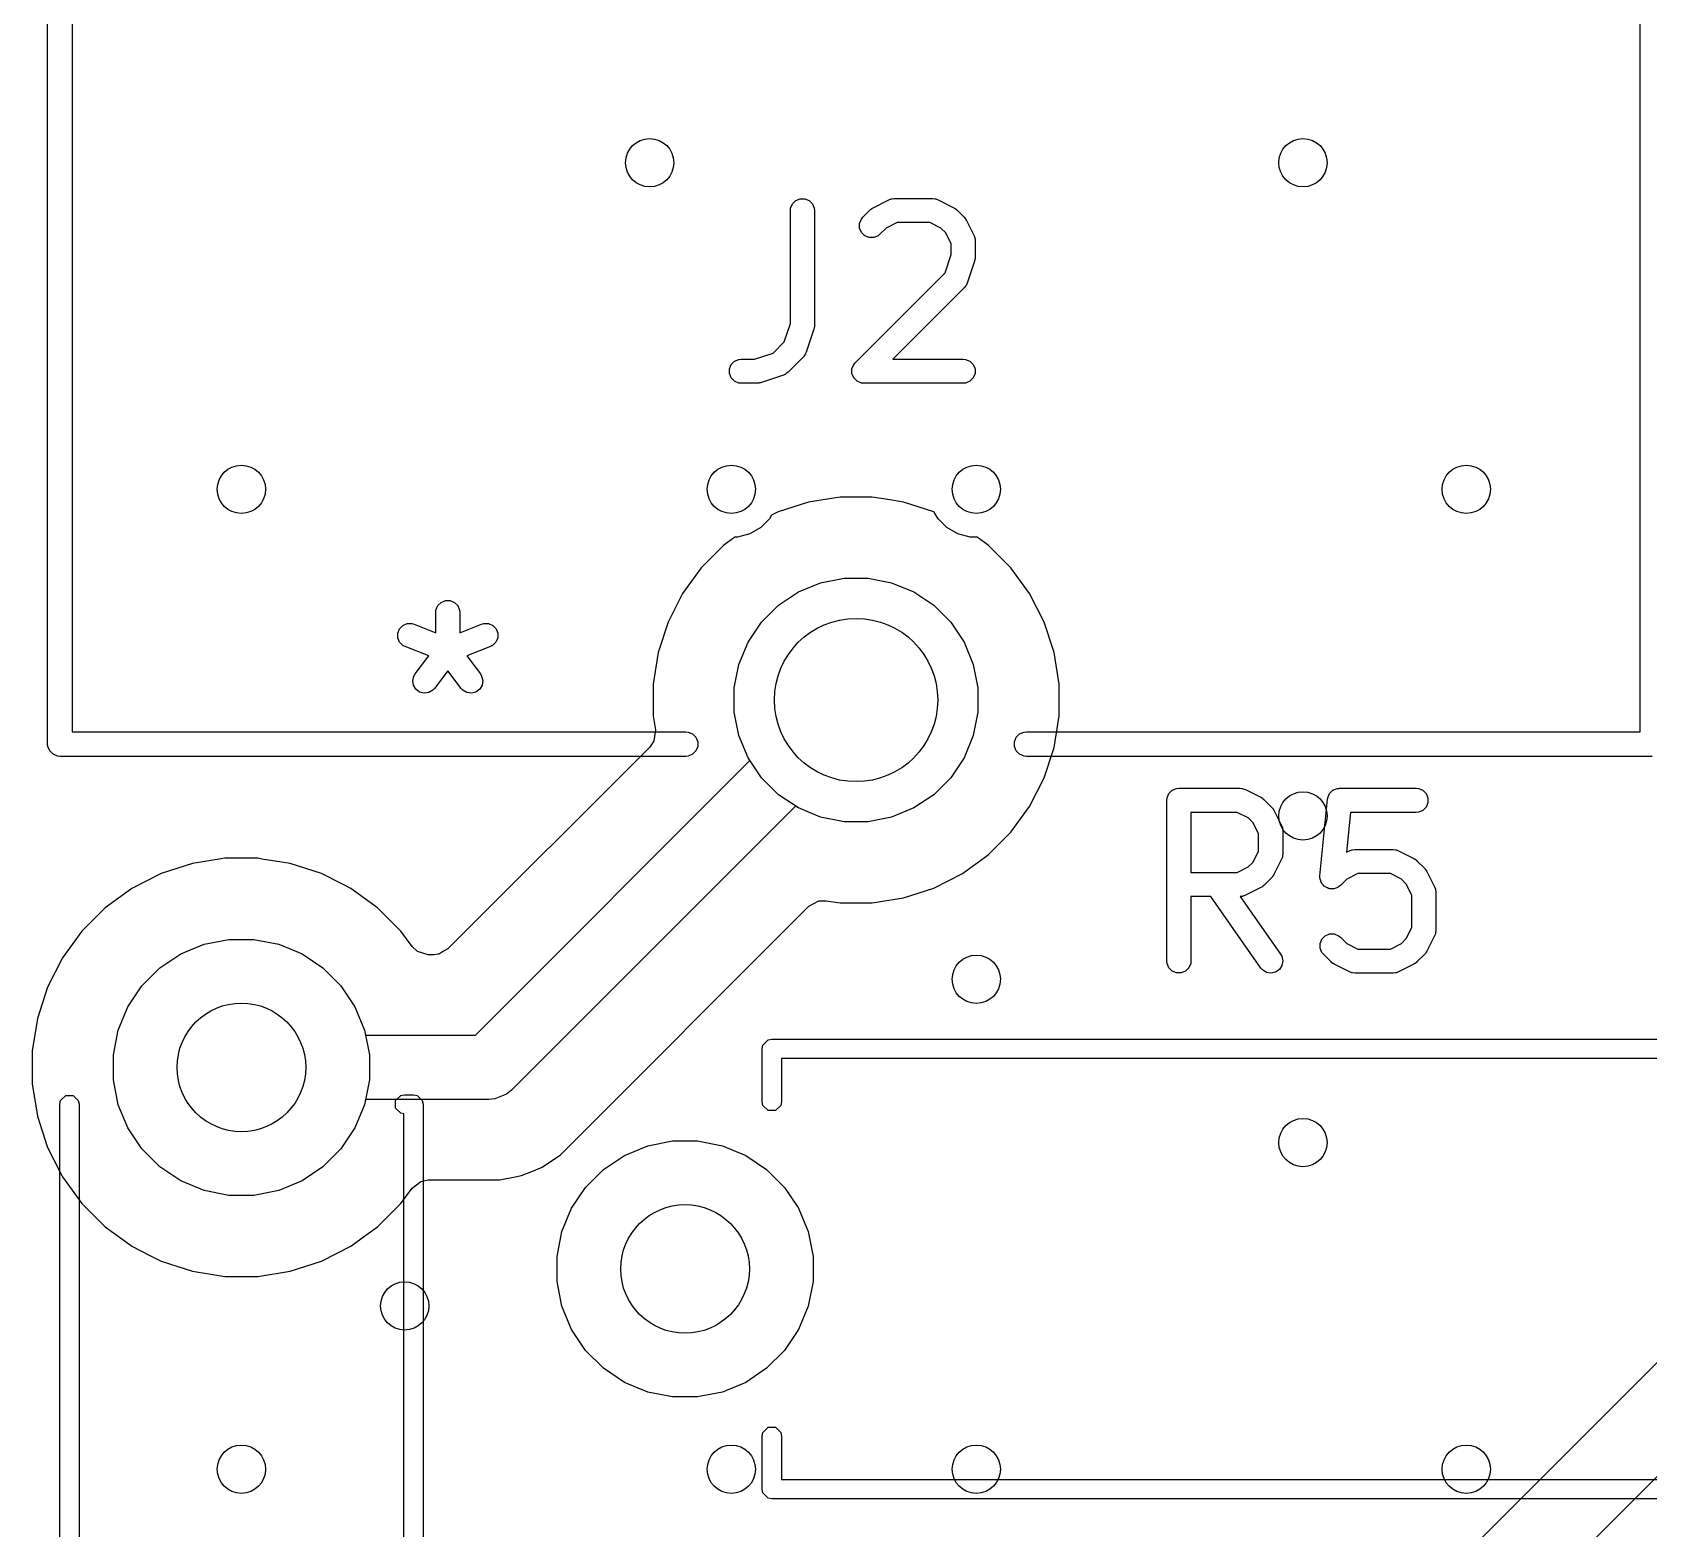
# Model space of a CAD drawing. Header units: inches. Extents: x 5.59 to 6.78, y -5.65 to -2.26.
# Drawn here: x 5.9794 to 6.3752, y -3.4702 to -3.1037 of the extents above; entities that cross this region are included whole.
import ezdxf

# ---------------------------------------------------------------- set-up
doc = ezdxf.new("R2010")
doc.units = ezdxf.units.IN
doc.header["$MEASUREMENT"] = 0
for name, color, linetype, true_color in [('Edge.Cuts', 31, 'CONTINUOUS', 0xffb86c), ('F.Cu', 11, 'CONTINUOUS', 0xff5555), ('F.Mask', 191, 'CONTINUOUS', 0xbd93f9), ('F.Silkscreen', 141, 'CONTINUOUS', 0x8be9fd)]:
    doc.layers.add(name, color=color, linetype=linetype, true_color=true_color)

msp = doc.modelspace()

# ---------------------------------------------------------------- linework, layer by layer
at = {"layer": 'Edge.Cuts'}
for centre, radius in [((6.1811, -3.26719), 0.02), ((6.1811, -3.26719), 0.02), ((6.03055, -3.35717), 0.01575), ((6.03055, -3.35717), 0.01575), ((6.13921, -3.40654), 0.01575), ((6.13921, -3.40654), 0.01575)]:
    msp.add_circle(centre, radius, dxfattribs=at)
at = {"layer": 'F.Cu', "linetype": 'CONTINUOUS'}
for p, q in [((6.17461, -3.21789), (6.16946, -3.2187)), ((6.17719, -3.21748), (6.17461, -3.21789)), ((6.18501, -3.21748), (6.17719, -3.21748)), ((6.18888, -3.21809), (6.18501, -3.21748)), ((6.19274, -3.2187), (6.18888, -3.21809)), ((6.1604, -3.22195), (6.15992, -3.22278)), ((6.16202, -3.22112), (6.1604, -3.22195)), ((6.16946, -3.2187), (6.16202, -3.22112)), ((6.16202, -3.22112), (6.16202, -3.22112)), ((6.20018, -3.22112), (6.19274, -3.2187)), ((6.20024, -3.22115), (6.20018, -3.22112)), ((6.20018, -3.22112), (6.20018, -3.22112)), ((6.20118, -3.22278), (6.20024, -3.22115)), ((6.15774, -3.22496), (6.15507, -3.2265)), ((6.15992, -3.22278), (6.15774, -3.22496)), ((6.20336, -3.22496), (6.20118, -3.22278)), ((6.20603, -3.2265), (6.20336, -3.22496)), ((6.14872, -3.22927), (6.14319, -3.2348)), ((6.15144, -3.2273), (6.14872, -3.22927)), ((6.15209, -3.2273), (6.15144, -3.2273)), ((6.15507, -3.2265), (6.15209, -3.2273)), ((6.20901, -3.2273), (6.20603, -3.2265)), ((6.21077, -3.2273), (6.20901, -3.2273)), ((6.21348, -3.22927), (6.21077, -3.2273)), ((6.21901, -3.2348), (6.21348, -3.22927)), ((6.14319, -3.2348), (6.13859, -3.24113)), ((6.17239, -3.23848), (6.17816, -3.23733)), ((6.17816, -3.23733), (6.18404, -3.23733)), ((6.18404, -3.23733), (6.18981, -3.23848)), ((6.22361, -3.24113), (6.21901, -3.2348)), ((6.13859, -3.24113), (6.13504, -3.24811)), ((6.16207, -3.24399), (6.16696, -3.24073)), ((6.16696, -3.24073), (6.17239, -3.23848)), ((6.18981, -3.23848), (6.19524, -3.24073)), ((6.19524, -3.24073), (6.20013, -3.24399)), ((6.22717, -3.24811), (6.22361, -3.24113)), ((6.15791, -3.24815), (6.16207, -3.24399)), ((6.20013, -3.24399), (6.20429, -3.24815)), ((6.13504, -3.24811), (6.13262, -3.25555)), ((6.13504, -3.24811), (6.13504, -3.24811)), ((6.15464, -3.25304), (6.15791, -3.24815)), ((6.20429, -3.24815), (6.20756, -3.25304)), ((6.22717, -3.24811), (6.22717, -3.24811)), ((6.22958, -3.25555), (6.22717, -3.24811)), ((6.15239, -3.25848), (6.15464, -3.25304)), ((6.20756, -3.25304), (6.20981, -3.25848)), ((6.13262, -3.25555), (6.1314, -3.26327)), ((6.23081, -3.26327), (6.22958, -3.25555)), ((6.15125, -3.26424), (6.15239, -3.25848)), ((6.20981, -3.25848), (6.21096, -3.26424)), ((6.1314, -3.26327), (6.1314, -3.2711)), ((6.15125, -3.27013), (6.15125, -3.26424)), ((6.21096, -3.26424), (6.21096, -3.27013)), ((6.23081, -3.2711), (6.23081, -3.26327)), ((6.1314, -3.2711), (6.13194, -3.2745)), ((6.15239, -3.27589), (6.15125, -3.27013)), ((6.21096, -3.27013), (6.20981, -3.27589)), ((6.22958, -3.27882), (6.23081, -3.2711)), ((6.13158, -3.27723), (6.13057, -3.27872)), ((6.13194, -3.2745), (6.13158, -3.27723)), ((6.15464, -3.28133), (6.15239, -3.27589)), ((6.20981, -3.27589), (6.20756, -3.28133)), ((6.13057, -3.27872), (6.08113, -3.32816)), ((6.15512, -3.28203), (6.15464, -3.28133)), ((6.20756, -3.28133), (6.20429, -3.28622)), ((6.22717, -3.28627), (6.22958, -3.27882)), ((6.08786, -3.34929), (6.15512, -3.28203)), ((6.20429, -3.28622), (6.20013, -3.29038)), ((6.22361, -3.29324), (6.22717, -3.28627)), ((6.16625, -3.29317), (6.09669, -3.36273)), ((6.16696, -3.29364), (6.16625, -3.29317)), ((6.20013, -3.29038), (6.19524, -3.29364)), ((6.21901, -3.29957), (6.22361, -3.29324)), ((6.17239, -3.29589), (6.16696, -3.29364)), ((6.17816, -3.29704), (6.17239, -3.29589)), ((6.18404, -3.29704), (6.17816, -3.29704)), ((6.18981, -3.29589), (6.18404, -3.29704)), ((6.19524, -3.29364), (6.18981, -3.29589)), ((6.21348, -3.3051), (6.21901, -3.29957)), ((6.20715, -3.3097), (6.21348, -3.3051)), ((6.01856, -3.30723), (6.0109, -3.30972)), ((6.02556, -3.30612), (6.01856, -3.30723)), ((6.02652, -3.30596), (6.02556, -3.30612)), ((6.03458, -3.30596), (6.02652, -3.30596)), ((6.03567, -3.30614), (6.03458, -3.30596)), ((6.04254, -3.30723), (6.03567, -3.30614)), ((6.05021, -3.30972), (6.04254, -3.30723)), ((6.00372, -3.31337), (5.9972, -3.31811)), ((6.0109, -3.30972), (6.00372, -3.31337)), ((6.05514, -3.31223), (6.05021, -3.30972)), ((6.05739, -3.31337), (6.05514, -3.31223)), ((6.06391, -3.31811), (6.05739, -3.31337)), ((6.05739, -3.31337), (6.05739, -3.31337)), ((6.05739, -3.31337), (6.05739, -3.31337)), ((6.19274, -3.31567), (6.20018, -3.31325)), ((6.20018, -3.31325), (6.20715, -3.3097)), ((6.16957, -3.31772), (6.17198, -3.3164)), ((6.17198, -3.3164), (6.17378, -3.31635)), ((6.17378, -3.31635), (6.17719, -3.31689)), ((6.17719, -3.31689), (6.17719, -3.31689)), ((6.17719, -3.31689), (6.18501, -3.31689)), ((6.18501, -3.31689), (6.19274, -3.31567)), ((6.18501, -3.31689), (6.18501, -3.31689)), ((5.9972, -3.31811), (5.9915, -3.32381)), ((6.06961, -3.32381), (6.06391, -3.31811)), ((6.1087, -3.37859), (6.16957, -3.31772)), ((5.9915, -3.32381), (5.98676, -3.33033)), ((6.07234, -3.32757), (6.06961, -3.32381)), ((6.0157, -3.32939), (6.02141, -3.32703)), ((6.02141, -3.32703), (6.02746, -3.32582)), ((6.02746, -3.32582), (6.03364, -3.32582)), ((6.03364, -3.32582), (6.03969, -3.32703)), ((6.03969, -3.32703), (6.0454, -3.32939)), ((6.07365, -3.32881), (6.07234, -3.32757)), ((6.07629, -3.32959), (6.07365, -3.32881)), ((6.08007, -3.32874), (6.07905, -3.32939)), ((6.08113, -3.32816), (6.08007, -3.32874)), ((5.98676, -3.33033), (5.9831, -3.33751)), ((6.0062, -3.33718), (6.01057, -3.33282)), ((6.01057, -3.33282), (6.0157, -3.32939)), ((6.0454, -3.32939), (6.05053, -3.33282)), ((6.05053, -3.33282), (6.0549, -3.33718)), ((6.07768, -3.32959), (6.07629, -3.32959)), ((6.07871, -3.32948), (6.07768, -3.32959)), ((6.07881, -3.32942), (6.07871, -3.32948)), ((6.07905, -3.32939), (6.07881, -3.32942)), ((6.00277, -3.34232), (6.0062, -3.33718)), ((6.0549, -3.33718), (6.05833, -3.34232)), ((5.9831, -3.33751), (5.98061, -3.34518)), ((6.00041, -3.34802), (6.00277, -3.34232)), ((6.05833, -3.34232), (6.06069, -3.34802)), ((5.98061, -3.34518), (5.97935, -3.35314)), ((5.99921, -3.35408), (6.00041, -3.34802)), ((6.06069, -3.34802), (6.06094, -3.34929)), ((6.06094, -3.34929), (6.08786, -3.34929)), ((5.97935, -3.35314), (5.97935, -3.36119)), ((5.99921, -3.36025), (5.99921, -3.35408)), ((6.00041, -3.36631), (5.99921, -3.36025)), ((5.97935, -3.36119), (5.98061, -3.36915)), ((6.09266, -3.36489), (6.09112, -3.36504)), ((6.0955, -3.36371), (6.09266, -3.36489)), ((6.09669, -3.36273), (6.0955, -3.36371)), ((6.00277, -3.37201), (6.00041, -3.36631)), ((6.06069, -3.36631), (6.05833, -3.37201)), ((6.06094, -3.36504), (6.06069, -3.36631)), ((6.09112, -3.36504), (6.06094, -3.36504)), ((5.98061, -3.36915), (5.9831, -3.37682)), ((6.0062, -3.37715), (6.00277, -3.37201)), ((6.05833, -3.37201), (6.0549, -3.37715)), ((5.9831, -3.37682), (5.98461, -3.37979)), ((5.98461, -3.37979), (5.9866, -3.38368)), ((6.01057, -3.38151), (6.0062, -3.37715)), ((6.0549, -3.37715), (6.05053, -3.38151)), ((6.10419, -3.38161), (6.1087, -3.37859)), ((5.9866, -3.38368), (5.98676, -3.384)), ((5.98676, -3.384), (5.9915, -3.39052)), ((6.0157, -3.38494), (6.01057, -3.38151)), ((6.05053, -3.38151), (6.0454, -3.38494)), ((6.09384, -3.38474), (6.09758, -3.384)), ((6.09758, -3.384), (6.09917, -3.38368)), ((6.09917, -3.38368), (6.10168, -3.38264)), ((6.10168, -3.38264), (6.10419, -3.38161)), ((6.10419, -3.38161), (6.10419, -3.38161)), ((6.10419, -3.38161), (6.10419, -3.38161)), ((6.02141, -3.38731), (6.0157, -3.38494)), ((6.02746, -3.38851), (6.02141, -3.38731)), ((6.03364, -3.38851), (6.02746, -3.38851)), ((6.03969, -3.38731), (6.03364, -3.38851)), ((6.0454, -3.38494), (6.03969, -3.38731)), ((6.0696, -3.39052), (6.07234, -3.38676)), ((6.07234, -3.38676), (6.07452, -3.38508)), ((6.07452, -3.38508), (6.07629, -3.38474)), ((6.07629, -3.38474), (6.09384, -3.38474)), ((5.9915, -3.39052), (5.9972, -3.39622)), ((6.06391, -3.39622), (6.0696, -3.39052)), ((5.9972, -3.39622), (6.0033, -3.40065)), ((6.06105, -3.3983), (6.06391, -3.39622)), ((6.06391, -3.39622), (6.06391, -3.39622)), ((6.06391, -3.39622), (6.06391, -3.39622)), ((6.05739, -3.40096), (6.06105, -3.3983)), ((6.0033, -3.40065), (6.00372, -3.40096)), ((6.00372, -3.40096), (6.00829, -3.40329)), ((6.00829, -3.40329), (6.0109, -3.40461)), ((6.05021, -3.40461), (6.05739, -3.40096)), ((6.0109, -3.40461), (6.0109, -3.40461)), ((6.0109, -3.40461), (6.0109, -3.40461)), ((6.0109, -3.40461), (6.01501, -3.40595)), ((6.01501, -3.40595), (6.01856, -3.40711)), ((6.01856, -3.40711), (6.02254, -3.40774)), ((6.02254, -3.40774), (6.02652, -3.40837)), ((6.02652, -3.40837), (6.02652, -3.40837)), ((6.02652, -3.40837), (6.03458, -3.40837)), ((6.03458, -3.40837), (6.04254, -3.40711)), ((6.03458, -3.40837), (6.03458, -3.40837)), ((6.04254, -3.40711), (6.05021, -3.40461)), ((6.38737, -3.41938), (6.32269, -3.48405)), ((6.33037, -3.50425), (6.41215, -3.42246))]:
    msp.add_line(p, q, dxfattribs=at)
at = {"layer": 'F.Cu'}
for centre, radius in [((6.13055, -3.13559), 0.00591), ((6.13055, -3.13559), 0.00591), ((6.29055, -3.13559), 0.00591), ((6.29055, -3.13559), 0.00591), ((6.03055, -3.21559), 0.00591), ((6.03055, -3.21559), 0.00591), ((6.15055, -3.21559), 0.00591), ((6.15055, -3.21559), 0.00591), ((6.21055, -3.21559), 0.00591), ((6.21055, -3.21559), 0.00591), ((6.33055, -3.21559), 0.00591), ((6.33055, -3.21559), 0.00591), ((6.1811, -3.26719), 0.02), ((6.1811, -3.26719), 0.02), ((6.29055, -3.29559), 0.00591), ((6.29055, -3.29559), 0.00591), ((6.21055, -3.33559), 0.00591), ((6.21055, -3.33559), 0.00591), ((6.03055, -3.35717), 0.01575), ((6.03055, -3.35717), 0.01575), ((6.29055, -3.37559), 0.00591), ((6.29055, -3.37559), 0.00591), ((6.13921, -3.40654), 0.01575), ((6.13921, -3.40654), 0.01575), ((6.07055, -3.41559), 0.00591), ((6.07055, -3.41559), 0.00591), ((6.03055, -3.45559), 0.00591), ((6.03055, -3.45559), 0.00591), ((6.15055, -3.45559), 0.00591), ((6.15055, -3.45559), 0.00591), ((6.21055, -3.45559), 0.00591), ((6.21055, -3.45559), 0.00591), ((6.33055, -3.45559), 0.00591), ((6.33055, -3.45559), 0.00591)]:
    msp.add_circle(centre, radius, dxfattribs=at)
at = {"layer": 'F.Mask', "linetype": 'CONTINUOUS'}
for p, q in [((6.17239, -3.23848), (6.17816, -3.23733)), ((6.17816, -3.23733), (6.18404, -3.23733)), ((6.18404, -3.23733), (6.18981, -3.23848)), ((6.16207, -3.24399), (6.16696, -3.24073)), ((6.16696, -3.24073), (6.17239, -3.23848)), ((6.18981, -3.23848), (6.19524, -3.24073)), ((6.19524, -3.24073), (6.20013, -3.24399)), ((6.15791, -3.24815), (6.16207, -3.24399)), ((6.20013, -3.24399), (6.20429, -3.24815)), ((6.15464, -3.25304), (6.15791, -3.24815)), ((6.20429, -3.24815), (6.20756, -3.25304)), ((6.15239, -3.25848), (6.15464, -3.25304)), ((6.20756, -3.25304), (6.20981, -3.25848)), ((6.15125, -3.26424), (6.15239, -3.25848)), ((6.20981, -3.25848), (6.21096, -3.26424)), ((6.15125, -3.27013), (6.15125, -3.26424)), ((6.21096, -3.26424), (6.21096, -3.27013)), ((6.15239, -3.27589), (6.15125, -3.27013)), ((6.21096, -3.27013), (6.20981, -3.27589)), ((6.15464, -3.28133), (6.15239, -3.27589)), ((6.20981, -3.27589), (6.20756, -3.28133)), ((6.15791, -3.28622), (6.15464, -3.28133)), ((6.20756, -3.28133), (6.20429, -3.28622)), ((6.16207, -3.29038), (6.15791, -3.28622)), ((6.20429, -3.28622), (6.20013, -3.29038)), ((6.16696, -3.29364), (6.16207, -3.29038)), ((6.20013, -3.29038), (6.19524, -3.29364)), ((6.17239, -3.29589), (6.16696, -3.29364)), ((6.17816, -3.29704), (6.17239, -3.29589)), ((6.18404, -3.29704), (6.17816, -3.29704)), ((6.18981, -3.29589), (6.18404, -3.29704)), ((6.19524, -3.29364), (6.18981, -3.29589)), ((6.0157, -3.32939), (6.02141, -3.32703)), ((6.02141, -3.32703), (6.02746, -3.32582)), ((6.02746, -3.32582), (6.03364, -3.32582)), ((6.03364, -3.32582), (6.03969, -3.32703)), ((6.03969, -3.32703), (6.0454, -3.32939)), ((6.0062, -3.33718), (6.01057, -3.33282)), ((6.01057, -3.33282), (6.0157, -3.32939)), ((6.0454, -3.32939), (6.05053, -3.33282)), ((6.05053, -3.33282), (6.0549, -3.33718)), ((6.00277, -3.34232), (6.0062, -3.33718)), ((6.0549, -3.33718), (6.05833, -3.34232)), ((6.00041, -3.34802), (6.00277, -3.34232)), ((6.05833, -3.34232), (6.06069, -3.34802)), ((5.99921, -3.35408), (6.00041, -3.34802)), ((6.06069, -3.34802), (6.0619, -3.35408)), ((5.99921, -3.36025), (5.99921, -3.35408)), ((6.0619, -3.35408), (6.0619, -3.36025)), ((6.00041, -3.36631), (5.99921, -3.36025)), ((6.0619, -3.36025), (6.06069, -3.36631)), ((6.00277, -3.37201), (6.00041, -3.36631)), ((6.06069, -3.36631), (6.05833, -3.37201)), ((6.0062, -3.37715), (6.00277, -3.37201)), ((6.05833, -3.37201), (6.0549, -3.37715)), ((6.12437, -3.37876), (6.13007, -3.3764)), ((6.13007, -3.3764), (6.13613, -3.37519)), ((6.13613, -3.37519), (6.1423, -3.37519)), ((6.1423, -3.37519), (6.14836, -3.3764)), ((6.14836, -3.3764), (6.15406, -3.37876)), ((6.01057, -3.38151), (6.0062, -3.37715)), ((6.0549, -3.37715), (6.05053, -3.38151)), ((6.11923, -3.38219), (6.12437, -3.37876)), ((6.15406, -3.37876), (6.15919, -3.38219)), ((6.0157, -3.38494), (6.01057, -3.38151)), ((6.05053, -3.38151), (6.0454, -3.38494)), ((6.11487, -3.38655), (6.11923, -3.38219)), ((6.15919, -3.38219), (6.16356, -3.38655)), ((6.02141, -3.38731), (6.0157, -3.38494)), ((6.02746, -3.38851), (6.02141, -3.38731)), ((6.03364, -3.38851), (6.02746, -3.38851)), ((6.03969, -3.38731), (6.03364, -3.38851)), ((6.0454, -3.38494), (6.03969, -3.38731)), ((6.11144, -3.39169), (6.11487, -3.38655)), ((6.16356, -3.38655), (6.16699, -3.39169)), ((6.10907, -3.39739), (6.11144, -3.39169)), ((6.16699, -3.39169), (6.16935, -3.39739)), ((6.10787, -3.40345), (6.10907, -3.39739)), ((6.16935, -3.39739), (6.17056, -3.40345)), ((6.10787, -3.40962), (6.10787, -3.40345)), ((6.17056, -3.40345), (6.17056, -3.40962)), ((6.10907, -3.41568), (6.10787, -3.40962)), ((6.17056, -3.40962), (6.16935, -3.41568)), ((6.11144, -3.42138), (6.10907, -3.41568)), ((6.16935, -3.41568), (6.16699, -3.42138)), ((6.11487, -3.42652), (6.11144, -3.42138)), ((6.16699, -3.42138), (6.16356, -3.42652)), ((6.11923, -3.43088), (6.11487, -3.42652)), ((6.16356, -3.42652), (6.15919, -3.43088)), ((6.12437, -3.43431), (6.11923, -3.43088)), ((6.15919, -3.43088), (6.15406, -3.43431)), ((6.13007, -3.43668), (6.12437, -3.43431)), ((6.15406, -3.43431), (6.14836, -3.43668)), ((6.13613, -3.43788), (6.13007, -3.43668)), ((6.1423, -3.43788), (6.13613, -3.43788)), ((6.14836, -3.43668), (6.1423, -3.43788))]:
    msp.add_line(p, q, dxfattribs=at)
at = {"layer": 'F.Mask'}
for centre, radius in [((6.1811, -3.26719), 0.02), ((6.1811, -3.26719), 0.02), ((6.03055, -3.35717), 0.01575), ((6.03055, -3.35717), 0.01575), ((6.13921, -3.40654), 0.01575), ((6.13921, -3.40654), 0.01575)]:
    msp.add_circle(centre, radius, dxfattribs=at)
at = {"layer": 'F.Silkscreen', "linetype": 'CONTINUOUS'}
for p, q in [((5.9831, -3.278), (5.9831, -3.00025)), ((5.9891, -3.00025), (5.9891, -3.275)), ((6.3731, -3.275), (6.3731, -3.00025)), ((6.16503, -3.1473), (6.16508, -3.14672)), ((6.16508, -3.14672), (6.16552, -3.14566)), ((6.16552, -3.14566), (6.16634, -3.14484)), ((6.16634, -3.14484), (6.1674, -3.1444)), ((6.1674, -3.1444), (6.16856, -3.1444)), ((6.16856, -3.1444), (6.16962, -3.14484)), ((6.16962, -3.14484), (6.17043, -3.14566)), ((6.17043, -3.14566), (6.17087, -3.14672)), ((6.17087, -3.14672), (6.17093, -3.1473)), ((6.18276, -3.14896), (6.18464, -3.14708)), ((6.18464, -3.14708), (6.18487, -3.1469)), ((6.18487, -3.1469), (6.18492, -3.14684)), ((6.18492, -3.14684), (6.18501, -3.14678)), ((6.18501, -3.14678), (6.18509, -3.14672)), ((6.18509, -3.14672), (6.18516, -3.14669)), ((6.18516, -3.14669), (6.18541, -3.14653)), ((6.18541, -3.14653), (6.18916, -3.14465)), ((6.18916, -3.14465), (6.1897, -3.14445)), ((6.1897, -3.14445), (6.1898, -3.14444)), ((6.1898, -3.14444), (6.1899, -3.1444)), ((6.1899, -3.1444), (6.19048, -3.14434)), ((6.19048, -3.14434), (6.19985, -3.14434)), ((6.19985, -3.14434), (6.20043, -3.1444)), ((6.20043, -3.1444), (6.20052, -3.14444)), ((6.20052, -3.14444), (6.20063, -3.14445)), ((6.20063, -3.14445), (6.20117, -3.14465)), ((6.20117, -3.14465), (6.20492, -3.14653)), ((6.20492, -3.14653), (6.20517, -3.14669)), ((6.20517, -3.14669), (6.20524, -3.14672)), ((6.20524, -3.14672), (6.20532, -3.14678)), ((6.20532, -3.14678), (6.20541, -3.14684)), ((6.20541, -3.14684), (6.20546, -3.1469)), ((6.20546, -3.1469), (6.20569, -3.14708)), ((6.20569, -3.14708), (6.20756, -3.14896)), ((6.16503, -3.17494), (6.16503, -3.1473)), ((6.17093, -3.1473), (6.17093, -3.17542)), ((6.18196, -3.15047), (6.1824, -3.14941)), ((6.18196, -3.15162), (6.18196, -3.15047)), ((6.1824, -3.14941), (6.18276, -3.14896)), ((6.19117, -3.15025), (6.18848, -3.1516)), ((6.19915, -3.15025), (6.19117, -3.15025)), ((6.20185, -3.1516), (6.19915, -3.15025)), ((6.20756, -3.14896), (6.20775, -3.14918)), ((6.20775, -3.14918), (6.20781, -3.14924)), ((6.20781, -3.14924), (6.20786, -3.14932)), ((6.20786, -3.14932), (6.20793, -3.14941)), ((6.20793, -3.14941), (6.20796, -3.14948)), ((6.20796, -3.14948), (6.20812, -3.14973)), ((6.20812, -3.14973), (6.20999, -3.15347)), ((6.1824, -3.15269), (6.18196, -3.15162)), ((6.18321, -3.1535), (6.1824, -3.15269)), ((6.18428, -3.15394), (6.18321, -3.1535)), ((6.18543, -3.15394), (6.18428, -3.15394)), ((6.18649, -3.1535), (6.18543, -3.15394)), ((6.18694, -3.15313), (6.18649, -3.1535)), ((6.18848, -3.1516), (6.18694, -3.15313)), ((6.20305, -3.15279), (6.20185, -3.1516)), ((6.2044, -3.15549), (6.20305, -3.15279)), ((6.20999, -3.15347), (6.2102, -3.15402)), ((6.2102, -3.15402), (6.2102, -3.15412)), ((6.2102, -3.15412), (6.21025, -3.15422)), ((6.21025, -3.15422), (6.2103, -3.1548)), ((6.2103, -3.1548), (6.2103, -3.15854)), ((6.20289, -3.16257), (6.2044, -3.15807)), ((6.2044, -3.15807), (6.2044, -3.15549)), ((6.21026, -3.15902), (6.21025, -3.15912)), ((6.21028, -3.15891), (6.21026, -3.15902)), ((6.2103, -3.15854), (6.21027, -3.15884)), ((6.21027, -3.15884), (6.21028, -3.15891)), ((6.18089, -3.18458), (6.20289, -3.16257)), ((6.21015, -3.15948), (6.20828, -3.1651)), ((6.21022, -3.15919), (6.21015, -3.15948)), ((6.21025, -3.15912), (6.21022, -3.15919)), ((6.20756, -3.16626), (6.19011, -3.18371)), ((6.20793, -3.16581), (6.20756, -3.16626)), ((6.20797, -3.16571), (6.20793, -3.16581)), ((6.20804, -3.16563), (6.20797, -3.16571)), ((6.20828, -3.1651), (6.20804, -3.16563)), ((6.16352, -3.17945), (6.16503, -3.17494)), ((6.17078, -3.17635), (6.16891, -3.18198)), ((6.17085, -3.17607), (6.17078, -3.17635)), ((6.17087, -3.17599), (6.17085, -3.17607)), ((6.17089, -3.17589), (6.17087, -3.17599)), ((6.17091, -3.17579), (6.17089, -3.17589)), ((6.17093, -3.17542), (6.1709, -3.17571)), ((6.1709, -3.17571), (6.17091, -3.17579)), ((6.15625, -3.18371), (6.16076, -3.18221)), ((6.16076, -3.18221), (6.16352, -3.17945)), ((6.16856, -3.18268), (6.16819, -3.18313)), ((6.1686, -3.18258), (6.16856, -3.18268)), ((6.16867, -3.1825), (6.1686, -3.18258)), ((6.16891, -3.18198), (6.16867, -3.1825)), ((6.15008, -3.18609), (6.15053, -3.18503)), ((6.15008, -3.18724), (6.15008, -3.18609)), ((6.15053, -3.18503), (6.15134, -3.18421)), ((6.15134, -3.18421), (6.1524, -3.18377)), ((6.1524, -3.18377), (6.15298, -3.18371)), ((6.15298, -3.18371), (6.15625, -3.18371)), ((6.16819, -3.18313), (6.16444, -3.18688)), ((6.18008, -3.18609), (6.18052, -3.18503)), ((6.18008, -3.18724), (6.18008, -3.18609)), ((6.18052, -3.18503), (6.18089, -3.18458)), ((6.19011, -3.18371), (6.20735, -3.18371)), ((6.20735, -3.18371), (6.20793, -3.18377)), ((6.20793, -3.18377), (6.20899, -3.18421)), ((6.20899, -3.18421), (6.2098, -3.18503)), ((6.2098, -3.18503), (6.21025, -3.18609)), ((6.21025, -3.18609), (6.21025, -3.18724)), ((6.15053, -3.18831), (6.15008, -3.18724)), ((6.15134, -3.18912), (6.15053, -3.18831)), ((6.1524, -3.18956), (6.15134, -3.18912)), ((6.15298, -3.18962), (6.1524, -3.18956)), ((6.15673, -3.18962), (6.15298, -3.18962)), ((6.15702, -3.18959), (6.15673, -3.18962)), ((6.1571, -3.1896), (6.15702, -3.18959)), ((6.1572, -3.18957), (6.1571, -3.1896)), ((6.15731, -3.18956), (6.1572, -3.18957)), ((6.15738, -3.18953), (6.15731, -3.18956)), ((6.15766, -3.18947), (6.15738, -3.18953)), ((6.16329, -3.18759), (6.15766, -3.18947)), ((6.16382, -3.18736), (6.16329, -3.18759)), ((6.1639, -3.18729), (6.16382, -3.18736)), ((6.164, -3.18725), (6.1639, -3.18729)), ((6.16444, -3.18688), (6.164, -3.18725)), ((6.18052, -3.18831), (6.18008, -3.18724)), ((6.18134, -3.18912), (6.18052, -3.18831)), ((6.1824, -3.18956), (6.18134, -3.18912)), ((6.18298, -3.18962), (6.1824, -3.18956)), ((6.20735, -3.18962), (6.18298, -3.18962)), ((6.20793, -3.18956), (6.20735, -3.18962)), ((6.20899, -3.18912), (6.20793, -3.18956)), ((6.2098, -3.18831), (6.20899, -3.18912)), ((6.21025, -3.18724), (6.2098, -3.18831)), ((6.07815, -3.24572), (6.07821, -3.24515)), ((6.07815, -3.25073), (6.07815, -3.24572)), ((6.07821, -3.24515), (6.07865, -3.24408)), ((6.07865, -3.24408), (6.07946, -3.24327)), ((6.07946, -3.24327), (6.08053, -3.24283)), ((6.08053, -3.24283), (6.08168, -3.24283)), ((6.08168, -3.24283), (6.08274, -3.24327)), ((6.08274, -3.24327), (6.08356, -3.24408)), ((6.08356, -3.24408), (6.084, -3.24515)), ((6.084, -3.24515), (6.08406, -3.24572)), ((6.08406, -3.24572), (6.08406, -3.25073)), ((6.06883, -3.2508), (6.06925, -3.24974)), ((6.06925, -3.24974), (6.07006, -3.24891)), ((6.07006, -3.24891), (6.07112, -3.24846)), ((6.07112, -3.24846), (6.07227, -3.24844)), ((6.07227, -3.24844), (6.07283, -3.2486)), ((6.07283, -3.2486), (6.07815, -3.25073)), ((6.08406, -3.25073), (6.08938, -3.2486)), ((6.08938, -3.2486), (6.08994, -3.24844)), ((6.08994, -3.24844), (6.09109, -3.24846)), ((6.09109, -3.24846), (6.09215, -3.24891)), ((6.09215, -3.24891), (6.09295, -3.24974)), ((6.09295, -3.24974), (6.09338, -3.2508)), ((6.06884, -3.25196), (6.06883, -3.2508)), ((6.06929, -3.25302), (6.06884, -3.25196)), ((6.07012, -3.25382), (6.06929, -3.25302)), ((6.07063, -3.25409), (6.07012, -3.25382)), ((6.09209, -3.25382), (6.09157, -3.25409)), ((6.09291, -3.25302), (6.09209, -3.25382)), ((6.09336, -3.25196), (6.09291, -3.25302)), ((6.09338, -3.2508), (6.09336, -3.25196)), ((6.07643, -3.25641), (6.07063, -3.25409)), ((6.07312, -3.26082), (6.07643, -3.25641)), ((6.09157, -3.25409), (6.08578, -3.25641)), ((6.08578, -3.25641), (6.08909, -3.26082)), ((6.07253, -3.26243), (6.07282, -3.26132)), ((6.07282, -3.26132), (6.07312, -3.26082)), ((6.0811, -3.26002), (6.07784, -3.26437)), ((6.08436, -3.26437), (6.0811, -3.26002)), ((6.08909, -3.26082), (6.08939, -3.26132)), ((6.08939, -3.26132), (6.08968, -3.26243)), ((6.07269, -3.26357), (6.07253, -3.26243)), ((6.07328, -3.26457), (6.07269, -3.26357)), ((6.0742, -3.26526), (6.07328, -3.26457)), ((6.07532, -3.26554), (6.0742, -3.26526)), ((6.07646, -3.26538), (6.07532, -3.26554)), ((6.07745, -3.26479), (6.07646, -3.26538)), ((6.07784, -3.26437), (6.07745, -3.26479)), ((6.08476, -3.26479), (6.08436, -3.26437)), ((6.08575, -3.26538), (6.08476, -3.26479)), ((6.08689, -3.26554), (6.08575, -3.26538)), ((6.088, -3.26526), (6.08689, -3.26554)), ((6.08893, -3.26457), (6.088, -3.26526)), ((6.08951, -3.26357), (6.08893, -3.26457)), ((6.08968, -3.26243), (6.08951, -3.26357)), ((5.9891, -3.275), (6.13938, -3.275)), ((6.13938, -3.275), (6.13997, -3.27505)), ((6.13997, -3.27505), (6.14105, -3.2755)), ((6.14105, -3.2755), (6.14187, -3.27633)), ((6.14187, -3.27633), (6.14232, -3.27741)), ((6.14232, -3.27741), (6.14232, -3.27858)), ((6.21988, -3.27741), (6.22033, -3.27633)), ((6.21988, -3.27858), (6.21988, -3.27741)), ((6.22033, -3.27633), (6.22116, -3.2755)), ((6.22116, -3.2755), (6.22224, -3.27505)), ((6.22224, -3.27505), (6.22282, -3.275)), ((6.22282, -3.275), (6.3731, -3.275)), ((5.98316, -3.27858), (5.9831, -3.278)), ((5.98361, -3.27966), (5.98316, -3.27858)), ((5.98444, -3.28049), (5.98361, -3.27966)), ((5.98552, -3.28094), (5.98444, -3.28049)), ((5.9861, -3.281), (5.98552, -3.28094)), ((6.13938, -3.281), (5.9861, -3.281)), ((6.13997, -3.28094), (6.13938, -3.281)), ((6.14105, -3.28049), (6.13997, -3.28094)), ((6.14187, -3.27966), (6.14105, -3.28049)), ((6.14232, -3.27858), (6.14187, -3.27966)), ((6.22033, -3.27966), (6.21988, -3.27858)), ((6.22116, -3.28049), (6.22033, -3.27966)), ((6.22224, -3.28094), (6.22116, -3.28049)), ((6.22282, -3.281), (6.22224, -3.28094)), ((6.3761, -3.281), (6.22282, -3.281)), ((6.2577, -3.29012), (6.25851, -3.28931)), ((6.25851, -3.28931), (6.25958, -3.28887)), ((6.25958, -3.28887), (6.26015, -3.28881)), ((6.26015, -3.28881), (6.27515, -3.28881)), ((6.27515, -3.28881), (6.27573, -3.28887)), ((6.27573, -3.28887), (6.27583, -3.28891)), ((6.27583, -3.28891), (6.27593, -3.28892)), ((6.27593, -3.28892), (6.27647, -3.28912)), ((6.27647, -3.28912), (6.28022, -3.291)), ((6.29724, -3.28989), (6.29758, -3.28961)), ((6.29758, -3.28961), (6.29788, -3.28931)), ((6.29788, -3.28931), (6.29802, -3.28925)), ((6.29802, -3.28925), (6.29814, -3.28916)), ((6.29814, -3.28916), (6.29855, -3.28903)), ((6.29855, -3.28903), (6.29895, -3.28887)), ((6.29895, -3.28887), (6.29917, -3.28885)), ((6.29917, -3.28885), (6.29924, -3.28883)), ((6.29924, -3.28883), (6.29931, -3.28883)), ((6.29931, -3.28883), (6.29952, -3.28881)), ((6.29952, -3.28881), (6.31827, -3.28881)), ((6.31827, -3.28881), (6.31885, -3.28887)), ((6.31885, -3.28887), (6.31991, -3.28931)), ((6.31991, -3.28931), (6.32073, -3.29012)), ((6.2572, -3.29176), (6.25726, -3.29119)), ((6.2572, -3.33113), (6.2572, -3.29176)), ((6.25726, -3.29119), (6.2577, -3.29012)), ((6.28022, -3.291), (6.28047, -3.29115)), ((6.28047, -3.29115), (6.28054, -3.29118)), ((6.28054, -3.29118), (6.28062, -3.29125)), ((6.28062, -3.29125), (6.28071, -3.29131)), ((6.28071, -3.29131), (6.28076, -3.29137)), ((6.28076, -3.29137), (6.28099, -3.29155)), ((6.28099, -3.29155), (6.28286, -3.29343)), ((6.28286, -3.29343), (6.28305, -3.29365)), ((6.29471, -3.31022), (6.29659, -3.29147)), ((6.29659, -3.29147), (6.29663, -3.29126)), ((6.29663, -3.29119), (6.29666, -3.29112)), ((6.29663, -3.29126), (6.29663, -3.29119)), ((6.29666, -3.29112), (6.2967, -3.2909)), ((6.2967, -3.2909), (6.2969, -3.29052)), ((6.2969, -3.29052), (6.29707, -3.29012)), ((6.29707, -3.29012), (6.29717, -3.29002)), ((6.29717, -3.29002), (6.29724, -3.28989)), ((6.32073, -3.2934), (6.31991, -3.29422)), ((6.32073, -3.29012), (6.32117, -3.29119)), ((6.32117, -3.29234), (6.32073, -3.2934)), ((6.32117, -3.29119), (6.32117, -3.29234)), ((6.27445, -3.29472), (6.26311, -3.29472)), ((6.26311, -3.29472), (6.26311, -3.30943)), ((6.27715, -3.29607), (6.27445, -3.29472)), ((6.27835, -3.29726), (6.27715, -3.29607)), ((6.2797, -3.29996), (6.27835, -3.29726)), ((6.28305, -3.29365), (6.28311, -3.2937)), ((6.28311, -3.2937), (6.28316, -3.29379)), ((6.28316, -3.29379), (6.28323, -3.29387)), ((6.28323, -3.29387), (6.28326, -3.29395)), ((6.28326, -3.29395), (6.28342, -3.29419)), ((6.28342, -3.29419), (6.28529, -3.29794)), ((6.3022, -3.29472), (6.30122, -3.30449)), ((6.31827, -3.29472), (6.3022, -3.29472)), ((6.31885, -3.29466), (6.31827, -3.29472)), ((6.31991, -3.29422), (6.31885, -3.29466)), ((6.2797, -3.30419), (6.2797, -3.29996)), ((6.28529, -3.29794), (6.2855, -3.29848)), ((6.2855, -3.29848), (6.28551, -3.29859)), ((6.28551, -3.29859), (6.28555, -3.29869)), ((6.28555, -3.29869), (6.2856, -3.29926)), ((6.2856, -3.29926), (6.2856, -3.30489)), ((6.27835, -3.30689), (6.2797, -3.30419)), ((6.28555, -3.30546), (6.28551, -3.30556)), ((6.2856, -3.30489), (6.28555, -3.30546)), ((6.30122, -3.30449), (6.30195, -3.30412)), ((6.30195, -3.30412), (6.30249, -3.30391)), ((6.30249, -3.30391), (6.3026, -3.30391)), ((6.3026, -3.30391), (6.3027, -3.30387)), ((6.3027, -3.30387), (6.30327, -3.30381)), ((6.30327, -3.30381), (6.31265, -3.30381)), ((6.31265, -3.30381), (6.31322, -3.30387)), ((6.31322, -3.30387), (6.31332, -3.30391)), ((6.31332, -3.30391), (6.31343, -3.30391)), ((6.31343, -3.30391), (6.31397, -3.30412)), ((6.31397, -3.30412), (6.31772, -3.306)), ((6.26311, -3.30943), (6.27445, -3.30943)), ((6.27445, -3.30943), (6.27715, -3.30809)), ((6.27715, -3.30809), (6.27835, -3.30689)), ((6.28529, -3.30621), (6.28342, -3.30996)), ((6.2855, -3.30567), (6.28529, -3.30621)), ((6.28551, -3.30556), (6.2855, -3.30567)), ((6.31772, -3.306), (6.31797, -3.30615)), ((6.31797, -3.30615), (6.31804, -3.30618)), ((6.31804, -3.30618), (6.31812, -3.30625)), ((6.31812, -3.30625), (6.31821, -3.3063)), ((6.31821, -3.3063), (6.31826, -3.30636)), ((6.31826, -3.30636), (6.31848, -3.30655)), ((6.31848, -3.30655), (6.32036, -3.30842)), ((6.32036, -3.30842), (6.32055, -3.30865)), ((6.32055, -3.30865), (6.3206, -3.3087)), ((6.3206, -3.3087), (6.32066, -3.30879)), ((6.32066, -3.30879), (6.32073, -3.30887)), ((6.32073, -3.30887), (6.32076, -3.30894)), ((6.32076, -3.30894), (6.32091, -3.30919)), ((6.32091, -3.30919), (6.32279, -3.31294)), ((6.28022, -3.31315), (6.27647, -3.31503)), ((6.28047, -3.313), (6.28022, -3.31315)), ((6.28054, -3.31297), (6.28047, -3.313)), ((6.28062, -3.3129), (6.28054, -3.31297)), ((6.28071, -3.31284), (6.28062, -3.3129)), ((6.28076, -3.31279), (6.28071, -3.31284)), ((6.28099, -3.3126), (6.28076, -3.31279)), ((6.28286, -3.31073), (6.28099, -3.3126)), ((6.28305, -3.3105), (6.28286, -3.31073)), ((6.28311, -3.31045), (6.28305, -3.3105)), ((6.28316, -3.31036), (6.28311, -3.31045)), ((6.28323, -3.31028), (6.28316, -3.31036)), ((6.28326, -3.31021), (6.28323, -3.31028)), ((6.28342, -3.30996), (6.28326, -3.31021)), ((6.29471, -3.3108), (6.29471, -3.31022)), ((6.29475, -3.31094), (6.29471, -3.3108)), ((6.29475, -3.31109), (6.29475, -3.31094)), ((6.29492, -3.31149), (6.29475, -3.31109)), ((6.29504, -3.3119), (6.29492, -3.31149)), ((6.29514, -3.31202), (6.29504, -3.3119)), ((6.29519, -3.31215), (6.29514, -3.31202)), ((6.2955, -3.31246), (6.29519, -3.31215)), ((6.29577, -3.31279), (6.2955, -3.31246)), ((6.2959, -3.31286), (6.29577, -3.31279)), ((6.29601, -3.31297), (6.2959, -3.31286)), ((6.29641, -3.31313), (6.29601, -3.31297)), ((6.29679, -3.31334), (6.29641, -3.31313)), ((6.29694, -3.31335), (6.29679, -3.31334)), ((6.29707, -3.31341), (6.29694, -3.31335)), ((6.2975, -3.31341), (6.29707, -3.31341)), ((6.29793, -3.31345), (6.2975, -3.31341)), ((6.29808, -3.31341), (6.29793, -3.31345)), ((6.29823, -3.31341), (6.29808, -3.31341)), ((6.29862, -3.31324), (6.29823, -3.31341)), ((6.29904, -3.31312), (6.29862, -3.31324)), ((6.29915, -3.31302), (6.29904, -3.31312)), ((6.29929, -3.31297), (6.29915, -3.31302)), ((6.29974, -3.3126), (6.29929, -3.31297)), ((6.30127, -3.31106), (6.29974, -3.3126)), ((6.30397, -3.30972), (6.30127, -3.31106)), ((6.31195, -3.30972), (6.30397, -3.30972)), ((6.31465, -3.31106), (6.31195, -3.30972)), ((6.31584, -3.31226), (6.31465, -3.31106)), ((6.31719, -3.31496), (6.31584, -3.31226)), ((6.32279, -3.31294), (6.32299, -3.31348)), ((6.26799, -3.31534), (6.26311, -3.31534)), ((6.26311, -3.31534), (6.26311, -3.33113)), ((6.28023, -3.33283), (6.26799, -3.31534)), ((6.27573, -3.31528), (6.2752, -3.31534)), ((6.2752, -3.31534), (6.28507, -3.32944)), ((6.27583, -3.31524), (6.27573, -3.31528)), ((6.27593, -3.31523), (6.27583, -3.31524)), ((6.27647, -3.31503), (6.27593, -3.31523)), ((6.31719, -3.32294), (6.31719, -3.31496)), ((6.32299, -3.31348), (6.323, -3.31359)), ((6.323, -3.31359), (6.32304, -3.31369)), ((6.32304, -3.31369), (6.3231, -3.31426)), ((6.3231, -3.31426), (6.3231, -3.32364)), ((6.29519, -3.32574), (6.29601, -3.32493)), ((6.29601, -3.32493), (6.29707, -3.32449)), ((6.29707, -3.32449), (6.29823, -3.32449)), ((6.29823, -3.32449), (6.29929, -3.32493)), ((6.29929, -3.32493), (6.29974, -3.3253)), ((6.29974, -3.3253), (6.30127, -3.32683)), ((6.31584, -3.32564), (6.31719, -3.32294)), ((6.32279, -3.32496), (6.32091, -3.32871)), ((6.32299, -3.32442), (6.32279, -3.32496)), ((6.323, -3.32431), (6.32299, -3.32442)), ((6.32304, -3.32421), (6.323, -3.32431)), ((6.3231, -3.32364), (6.32304, -3.32421)), ((6.29475, -3.32681), (6.29519, -3.32574)), ((6.29475, -3.32796), (6.29475, -3.32681)), ((6.29519, -3.32903), (6.29475, -3.32796)), ((6.29556, -3.32947), (6.29519, -3.32903)), ((6.30127, -3.32683), (6.30397, -3.32818)), ((6.30397, -3.32818), (6.31195, -3.32818)), ((6.31195, -3.32818), (6.31465, -3.32683)), ((6.31465, -3.32683), (6.31584, -3.32564)), ((6.32055, -3.32925), (6.32036, -3.32947)), ((6.3206, -3.3292), (6.32055, -3.32925)), ((6.32066, -3.32911), (6.3206, -3.3292)), ((6.32073, -3.32903), (6.32066, -3.32911)), ((6.32076, -3.32895), (6.32073, -3.32903)), ((6.32091, -3.32871), (6.32076, -3.32895)), ((6.25726, -3.33171), (6.2572, -3.33113)), ((6.2577, -3.33278), (6.25726, -3.33171)), ((6.25851, -3.33359), (6.2577, -3.33278)), ((6.26261, -3.33278), (6.26179, -3.33359)), ((6.26305, -3.33171), (6.26261, -3.33278)), ((6.26311, -3.33113), (6.26305, -3.33171)), ((6.28061, -3.33327), (6.28023, -3.33283)), ((6.28478, -3.33318), (6.28384, -3.33384)), ((6.2854, -3.33221), (6.28478, -3.33318)), ((6.28507, -3.32944), (6.28535, -3.32995)), ((6.28535, -3.32995), (6.2856, -3.33107)), ((6.2856, -3.33107), (6.2854, -3.33221)), ((6.29744, -3.33135), (6.29556, -3.32947)), ((6.29766, -3.33153), (6.29744, -3.33135)), ((6.29771, -3.33159), (6.29766, -3.33153)), ((6.2978, -3.33165), (6.29771, -3.33159)), ((6.29788, -3.33171), (6.2978, -3.33165)), ((6.29796, -3.33174), (6.29788, -3.33171)), ((6.2982, -3.3319), (6.29796, -3.33174)), ((6.30195, -3.33378), (6.2982, -3.3319)), ((6.31772, -3.3319), (6.31397, -3.33378)), ((6.31797, -3.33174), (6.31772, -3.3319)), ((6.31804, -3.33171), (6.31797, -3.33174)), ((6.31812, -3.33165), (6.31804, -3.33171)), ((6.31821, -3.33159), (6.31812, -3.33165)), ((6.31826, -3.33153), (6.31821, -3.33159)), ((6.31848, -3.33135), (6.31826, -3.33153)), ((6.32036, -3.32947), (6.31848, -3.33135)), ((6.25958, -3.33403), (6.25851, -3.33359)), ((6.26073, -3.33403), (6.25958, -3.33403)), ((6.26179, -3.33359), (6.26073, -3.33403)), ((6.28158, -3.33389), (6.28061, -3.33327)), ((6.28271, -3.33409), (6.28158, -3.33389)), ((6.28384, -3.33384), (6.28271, -3.33409)), ((6.30249, -3.33398), (6.30195, -3.33378)), ((6.3026, -3.33399), (6.30249, -3.33398)), ((6.3027, -3.33403), (6.3026, -3.33399)), ((6.30327, -3.33409), (6.3027, -3.33403)), ((6.31265, -3.33409), (6.30327, -3.33409)), ((6.31322, -3.33403), (6.31265, -3.33409)), ((6.31332, -3.33399), (6.31322, -3.33403)), ((6.31343, -3.33398), (6.31332, -3.33399)), ((6.31397, -3.33378), (6.31343, -3.33398)), ((6.15811, -3.3526), (6.15829, -3.35169)), ((6.15811, -3.36559), (6.15811, -3.3526)), ((6.15829, -3.35169), (6.15957, -3.35042)), ((6.15957, -3.35042), (6.16047, -3.35024)), ((6.16047, -3.35024), (6.41795, -3.35024)), ((6.41559, -3.35496), (6.16283, -3.35496)), ((6.16283, -3.35496), (6.16283, -3.36559)), ((5.98624, -3.36532), (5.98752, -3.36404)), ((5.98752, -3.36404), (5.98933, -3.36404)), ((5.98933, -3.36404), (5.99061, -3.36532)), ((6.06829, -3.36532), (6.06957, -3.36404)), ((6.06957, -3.36404), (6.07047, -3.36386)), ((6.07047, -3.36386), (6.07268, -3.36386)), ((6.07268, -3.36386), (6.07358, -3.36404)), ((6.07358, -3.36404), (6.07486, -3.36532)), ((5.98606, -3.36622), (5.98624, -3.36532)), ((5.98606, -3.54496), (5.98606, -3.36622)), ((5.99061, -3.36532), (5.99079, -3.36622)), ((5.99079, -3.36622), (5.99079, -3.54263)), ((6.06829, -3.36712), (6.06829, -3.36532)), ((6.06957, -3.3684), (6.06829, -3.36712)), ((6.07031, -3.36855), (6.06957, -3.3684)), ((6.07031, -3.54496), (6.07031, -3.36855)), ((6.07486, -3.36532), (6.07504, -3.36622)), ((6.07504, -3.36622), (6.07504, -3.54496)), ((6.15829, -3.36649), (6.15811, -3.36559)), ((6.15957, -3.36777), (6.15829, -3.36649)), ((6.16138, -3.36777), (6.15957, -3.36777)), ((6.16265, -3.36649), (6.16138, -3.36777)), ((6.16283, -3.36559), (6.16265, -3.36649)), ((6.15811, -3.44748), (6.15829, -3.44658)), ((6.15811, -3.46047), (6.15811, -3.44748)), ((6.15829, -3.44658), (6.15957, -3.4453)), ((6.15957, -3.4453), (6.16138, -3.4453)), ((6.16138, -3.4453), (6.16265, -3.44658)), ((6.16265, -3.44658), (6.16283, -3.44748)), ((6.16283, -3.44748), (6.16283, -3.45811)), ((6.16283, -3.45811), (6.41559, -3.45811)), ((6.15829, -3.46138), (6.15811, -3.46047)), ((6.15957, -3.46265), (6.15829, -3.46138)), ((6.16047, -3.46283), (6.15957, -3.46265)), ((6.41795, -3.46283), (6.16047, -3.46283))]:
    msp.add_line(p, q, dxfattribs=at)
at = {"layer": 'F.Silkscreen'}
for centre, radius in [((6.1811, -3.26719), 0.02), ((6.1811, -3.26719), 0.02), ((6.03055, -3.35717), 0.01575), ((6.03055, -3.35717), 0.01575), ((6.13921, -3.40654), 0.01575), ((6.13921, -3.40654), 0.01575)]:
    msp.add_circle(centre, radius, dxfattribs=at)

doc.saveas('drawing.dxf')
